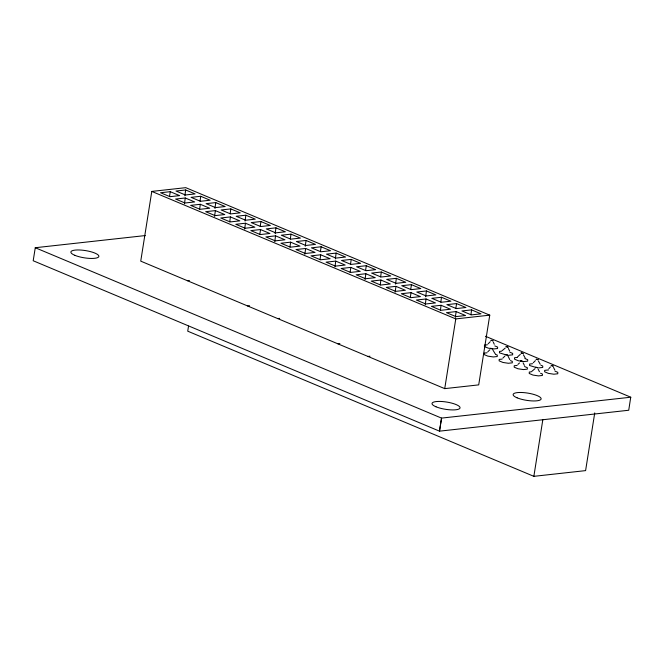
<?xml version="1.0" encoding="UTF-8"?>
<svg xmlns="http://www.w3.org/2000/svg" width="664" height="664" viewBox="0 0 664 664"><rect width="100%" height="100%" fill="white"/><g stroke="black" fill="none" stroke-linecap="round" stroke-linejoin="round"><path stroke-width="1" d="M169.552 196.536L170.208 191.672L160.555 192.743L169.959 196.685L179.62 195.623L170.208 191.672M184.866 195.797L185.654 189.97L176.001 191.033L185.405 194.984L195.067 193.913L185.654 189.97M184.476 203.815L185.256 197.988L175.603 199.051L185.007 203.001L194.668 201.931L185.256 197.988M200.047 201.142L200.702 196.278L191.049 197.349L200.453 201.292L210.114 200.221L200.702 196.278M199.648 209.16L200.312 204.296L190.651 205.367L200.063 209.309L209.716 208.239L200.312 204.296M214.97 208.421L215.758 202.595L206.097 203.657L215.509 207.6L225.162 206.537L215.758 202.595M214.572 216.439L215.36 210.612L205.699 211.675L215.111 215.617L224.764 214.555L215.36 210.612M230.151 213.758L230.806 208.903L221.153 209.965L230.557 213.916L240.21 212.845L230.806 208.903M229.752 221.784L230.408 216.921L220.755 217.991L230.159 221.934L239.812 220.863L230.408 216.921M245.066 221.046L245.854 215.211L236.201 216.281L245.605 220.224L255.258 219.161L245.854 215.211M244.667 229.063L245.456 223.228L235.803 224.299L245.207 228.242L254.86 227.179L245.456 223.228M260.246 226.382L260.902 221.527L251.249 222.589L260.653 226.54L270.306 225.469L260.902 221.527M259.848 234.4L260.504 229.545L250.851 230.607L260.255 234.558L269.908 233.487L260.504 229.545M275.162 233.67L275.95 227.835L266.297 228.906L275.701 232.848L285.354 231.777L275.95 227.835M274.763 241.688L275.552 235.853L265.899 236.923L275.303 240.866L284.956 239.795L275.552 235.853M290.342 239.007L290.998 234.151L281.345 235.214L290.749 239.156L300.402 238.094L290.998 234.151M289.944 247.025L290.6 242.169L280.947 243.232L290.351 247.174L300.003 246.112L290.6 242.169M305.257 246.294L306.046 240.459L296.393 241.53L305.797 245.472L315.45 244.402L306.046 240.459M304.859 254.312L305.647 248.477L295.995 249.548L305.398 253.49L315.051 252.42L305.647 248.477M320.438 251.631L321.094 246.767L311.441 247.838L320.845 251.781L330.498 250.718L321.094 246.767M320.04 259.649L320.695 254.785L311.042 255.856L320.446 259.798L330.108 258.736L320.695 254.785M335.361 258.91L336.142 253.084L326.489 254.146L335.893 258.097L345.554 257.026L336.142 253.084M334.963 266.928L335.743 261.101L326.09 262.164L335.494 266.115L345.156 265.044L335.743 261.101M350.534 264.255L351.19 259.392L341.537 260.462L350.949 264.405L360.602 263.334L351.19 259.392M350.135 272.273L350.799 267.409L341.138 268.48L350.55 272.423L360.203 271.36L350.799 267.409M365.59 270.563L366.246 265.708L356.585 266.77L365.997 270.713L375.65 269.65L366.246 265.708M365.059 279.552L365.847 273.726L356.186 274.788L365.598 278.731L375.251 277.668L365.847 273.726M380.638 276.88L381.294 272.016L371.641 273.087L381.045 277.029L390.698 275.958L381.294 272.016M380.24 284.897L380.895 280.034L371.242 281.104L380.646 285.047L390.299 283.976L380.895 280.034M395.553 284.159L396.342 278.324L386.689 279.395L396.093 283.337L405.745 282.275L396.342 278.324M395.155 292.177L395.943 286.342L386.29 287.412L395.694 291.355L405.347 290.292L395.943 286.342M410.734 289.496L411.389 284.64L401.737 285.703L411.14 289.653L420.793 288.583L411.389 284.64M410.335 297.513L410.991 292.658L401.338 293.72L410.742 297.671L420.395 296.601L410.991 292.658M425.649 296.783L426.437 290.948L416.784 292.019L426.188 295.961L435.841 294.891L426.437 290.948M425.25 304.801L426.039 298.966L416.386 300.037L425.79 303.979L435.443 302.917L426.039 298.966M440.83 302.12L441.485 297.264L431.832 298.327L441.236 302.269L450.889 301.207L441.485 297.264M440.431 310.138L441.087 305.282L431.434 306.345L440.838 310.296L450.491 309.225L441.087 305.282M455.877 308.436L456.533 303.572L446.88 304.643L456.284 308.586L465.937 307.515L456.533 303.572M455.346 317.425L456.135 311.59L446.482 312.661L455.886 316.603L465.539 315.533L456.135 311.59M470.925 314.744L471.581 309.88L461.928 310.951L471.332 314.894L480.985 313.831L471.581 309.88M145.3 235.562L35.267 247.722L33.2 260.753L439.518 431.16L628.733 410.244L630.742 397.188M151.79 191.415L140.743 261.143L444.731 388.631L478.711 384.879L489.758 315.151L185.771 187.663L151.79 191.415L455.778 318.911L489.758 315.151M188.535 326.115L187.729 331.178L533.856 476.337L585.598 470.618L594.736 412.908M444.731 388.631L455.778 318.911M439.46 431.135L441.519 418.104L630.8 397.213L485.442 336.258M439.518 431.16L441.577 418.129L35.267 247.722M533.856 476.337L542.837 419.64M490.248 341.703L488.14 343.803M489.907 349.704L487.799 351.804M505.296 348.011L502.05 350.75M504.955 356.012L502.847 358.12M520.344 354.327L517.679 356.767M535.391 360.635L533.283 362.735M535.059 368.636L531.806 371.375M550.439 366.943L548.862 368.661M519.53 362.951L517.895 364.428M187.397 280.706L189.398 280.49M247.589 305.955L249.589 305.731M277.693 318.579L279.685 318.355M337.885 343.819L339.885 343.603M367.981 356.443L369.981 356.219M487.409 344.782L484.479 345.106L484.413 346.542L488.214 348.135L493.659 348.957L497.568 348.525L497.635 347.098L494.788 345.894M487.069 352.783L484.139 353.107L484.073 354.543L487.874 356.136L493.327 356.958L497.228 356.526L497.303 355.099L495.402 354.302M501.478 351.206L499.527 351.422L499.461 352.85L505.985 354.858M508.715 355.273L512.616 354.842L512.691 353.406L509.836 352.211M502.117 359.099L499.195 359.423L499.12 360.859L502.922 362.453L508.375 363.274L512.276 362.843L512.351 361.407L510.45 360.61M517.505 357.406L514.575 357.73L514.509 359.166L518.31 360.759L523.763 361.581L527.664 361.15L527.739 359.714L524.884 358.518M517.165 365.407L514.243 365.731L514.168 367.167L517.97 368.761L523.423 369.582L527.324 369.151L527.399 367.723L524.543 366.52M532.553 363.714L529.623 364.038L529.557 365.474L536.08 367.482M538.811 367.889L542.712 367.458L542.787 366.03L540.886 365.233M531.241 371.832L529.291 372.047L529.216 373.475L533.018 375.077L538.471 375.899L542.372 375.467L542.446 374.031L540.546 373.234M548.58 369.923L544.679 370.354L544.604 371.79L548.406 373.384L553.859 374.206L557.76 373.774L557.835 372.338L554.979 371.143M495.161 353.729L492.97 350.169M540.189 364.204L538.454 361.1M525.141 357.896L523.406 354.783M509.753 359.589L507.835 355.713M554.83 370.031L553.51 367.408M539.442 371.724L538.122 369.101M524.394 365.407L523.074 362.793M509.678 351.09L508.358 348.476M494.265 344.259L493.31 342.167M491.02 340.317L493.003 340.831L491.02 340.317M490.688 348.318L492.663 348.832L490.688 348.318M506.068 346.625L508.051 347.147L506.068 346.625M505.736 354.626L507.711 355.149L505.736 354.626M521.115 352.941L523.099 353.456L521.115 352.941M520.784 360.942L522.759 361.457L520.784 360.942M535.831 367.25L537.815 367.773L535.831 367.25M536.172 359.249L538.147 359.763L536.172 359.249M551.22 365.557L553.195 366.08L551.22 365.557M517.09 397.819A14.176 3.669 9 0 0 540.62 399.711A14.176 3.669 9 0 0 523.68 392.607A14.176 3.669 9 0 0 517.09 397.819M74.825 255.308A14.176 3.669 9 0 0 98.363 257.2A14.176 3.669 9 0 0 81.415 250.096A14.176 3.669 9 0 0 74.825 255.308M435.999 406.783A14.176 3.669 9 0 0 459.529 408.675A14.176 3.669 9 0 0 442.589 401.562A14.176 3.669 9 0 0 435.999 406.783"/></g></svg>
